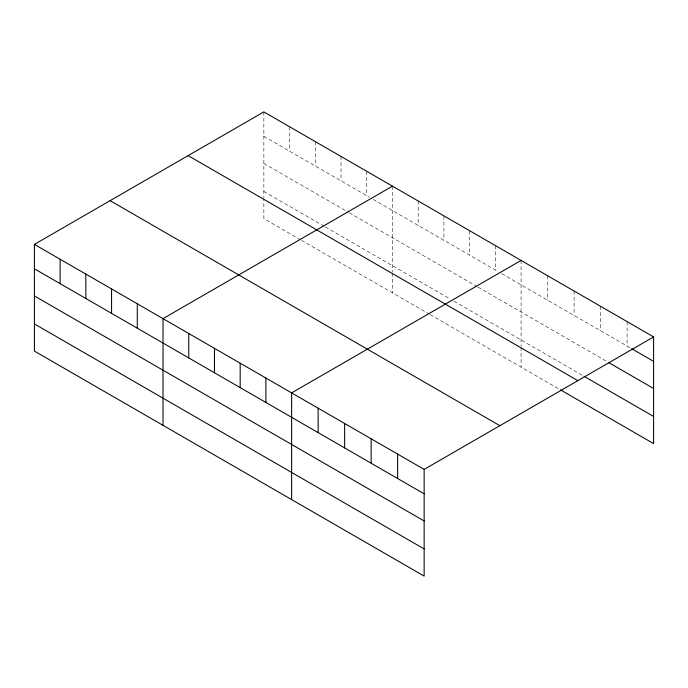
<?xml version="1.0" encoding="UTF-8"?>
<svg xmlns="http://www.w3.org/2000/svg" width="688" height="688" viewBox="0 0 688 688"><rect width="100%" height="100%" fill="white"/><g stroke="black" fill="none" stroke-linecap="round" stroke-linejoin="round"><path stroke-width="0.52" stroke-dasharray="3.44 2.58" d="M263.857 136.327L369.508 197.318M373.18 199.443L498.121 271.579M501.793 273.695L630.75 348.154M263.857 163.477L348.377 212.274M349.298 212.807L476.99 286.526M477.911 287.059L607.908 362.112M263.857 191.453L324.487 226.455M325.407 226.988L450.348 299.117M454.02 301.241L583.235 375.837M300.604 239.82L263.857 218.603L263.857 198.763M301.525 240.344L429.217 314.072M430.138 314.605L559.473 389.27M627.095 321.623L627.095 346.038M600.598 306.323L600.598 330.739M574.093 291.024L574.093 315.439M547.588 275.716L547.588 300.14M521.091 260.417L521.091 346.227M521.091 347.268L521.091 367.108M495.369 245.564L495.369 269.988M469.637 230.712L469.637 255.136M443.915 215.869L443.915 240.284M418.192 201.016L418.192 225.432M392.47 186.164L392.47 271.975M392.47 273.016L392.47 292.856M366.747 171.312L366.747 195.727M341.024 156.46L341.024 180.884M315.302 141.608L315.302 166.032M289.579 126.755L289.579 151.179M263.857 111.903L263.857 197.714"/><path stroke-width="1.03" d="M34.4 244.386L424.143 469.397L424.143 576.097L34.4 351.078L34.4 244.386L263.857 111.903L653.6 336.922L653.6 443.614L560.385 389.795M392.47 186.164L163.013 318.639L163.013 425.33M521.091 260.417L291.626 392.891L291.626 499.591M424.143 469.397L653.6 336.922M631.67 348.678L653.6 361.346M608.82 362.636L653.6 388.496M584.146 376.37L653.6 416.464M188.134 155.626L577.877 380.645M110.123 200.664L499.866 425.683M34.4 268.802L424.143 493.821M34.4 295.952L424.143 520.971M34.4 323.928L424.143 548.938M397.638 454.097L397.638 478.521M371.142 438.798L371.142 463.213M344.636 423.498L344.636 447.914M318.131 408.199L318.131 432.614M265.903 378.039L265.903 402.463M240.181 363.195L240.181 387.611M214.458 348.343L214.458 372.758M188.736 333.491L188.736 357.906M137.29 303.786L137.29 328.21M111.568 288.934L111.568 313.358M85.845 274.082L85.845 298.506M60.123 259.238L60.123 283.654"/></g></svg>
